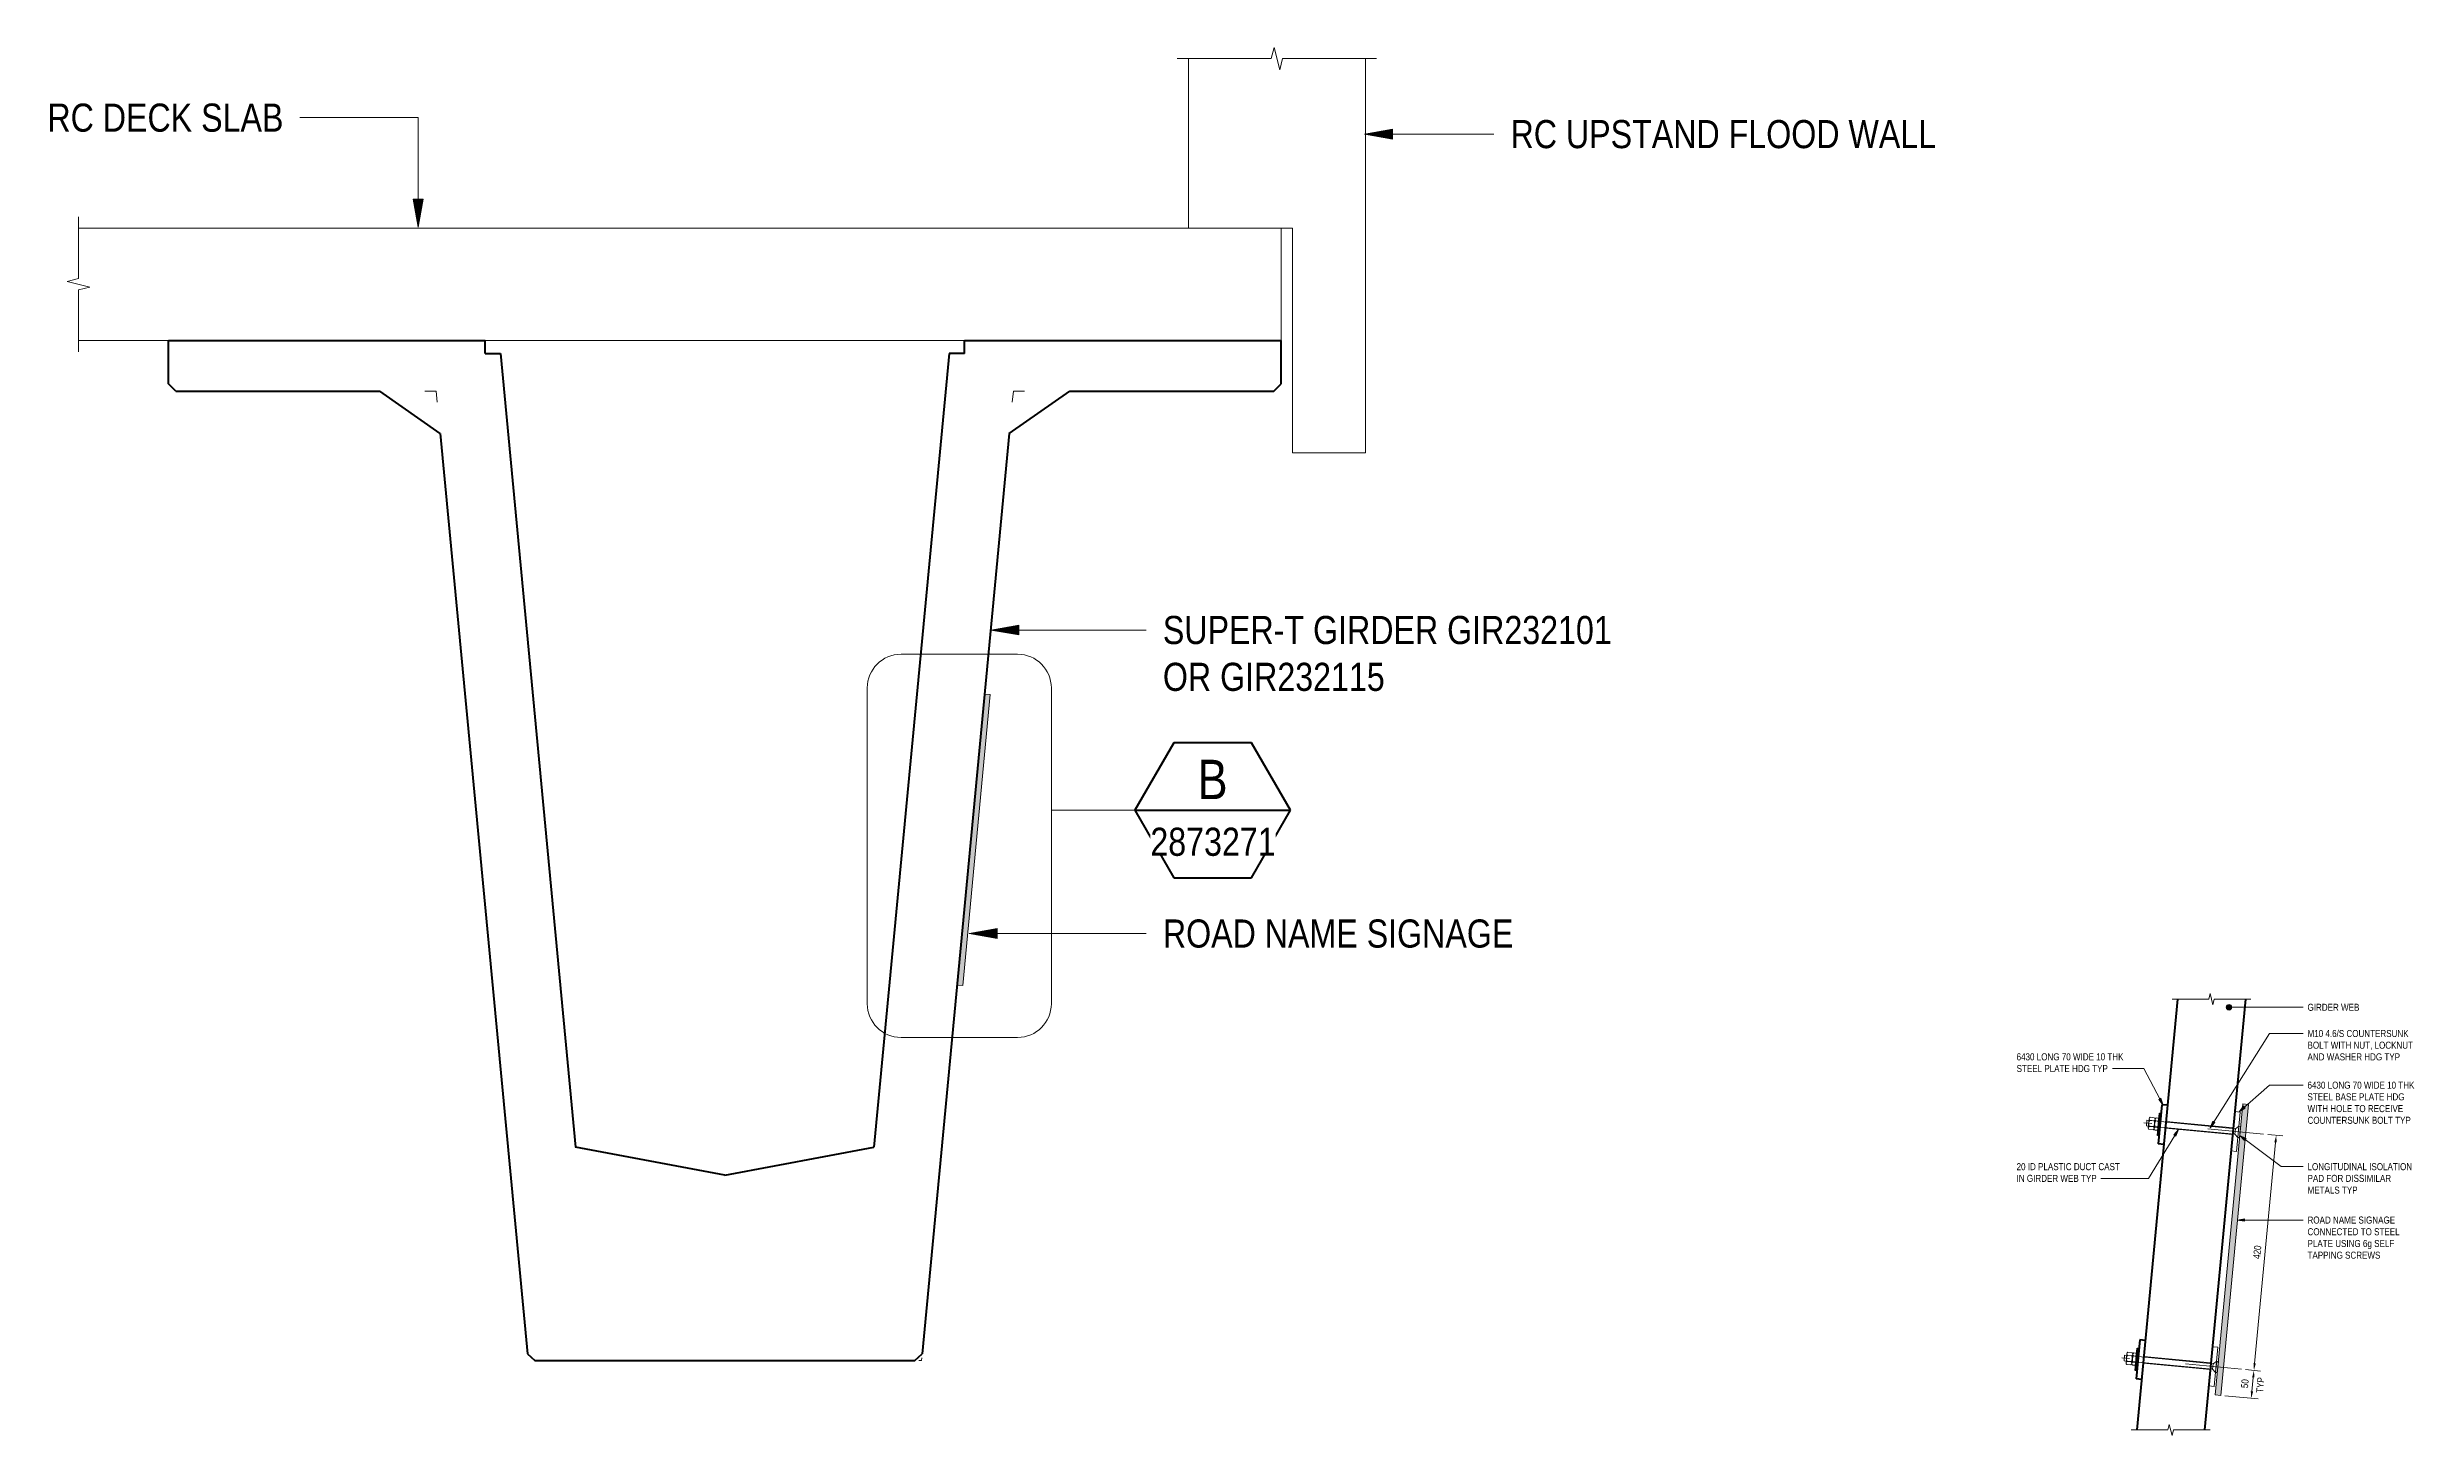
# Model space of a CAD drawing. Header units: metres. Extents: x 0.2 to 44, y 2.7 to 32.2.
# Drawn here: x 1.221 to 5.437, y 29.683 to 32.153 of the extents above; entities that cross this region are included whole.
import ezdxf

# ---------------------------------------------------------------- set-up
doc = ezdxf.new("R2010")
doc.units = ezdxf.units.M
doc.linetypes.add('JacobsCenter', pattern=[0.015, 0.009, -0.0015, 0.003, -0.0015])
doc.layers.get('Defpoints').update_dxf_attribs({"color": 41})
for name, color, linetype, lineweight in [('A-ANNO-DIMS', 7, 'Continuous', 9), ('A-ANNO-SYMB', 7, 'Continuous', 9), ('A-DETL', 7, 'Continuous', 13), ('A-DETL-GENF', 7, 'Continuous', 9), ('G-ANNO-TEXT', 7, 'Continuous', 9)]:
    doc.layers.add(name, color=color, linetype=linetype, lineweight=lineweight)
doc.styles.add('Arial Narrow_2', font='ARIALN.TTF', dxfattribs={"height": 0.07})
doc.styles.add('Arial Narrow_3', font='ARIALN.TTF', dxfattribs={"height": 0.05})
doc.styles.add('Arial Narrow_4', font='ARIALN.TTF', dxfattribs={"height": 0.0125})
doc.dimstyles.new('Dimension_Standard_O__mm_', dxfattribs={"dimscale": 0.3048, "dimtxt": 0.012793, "dimasz": 0.04101, "dimexe": 0.03937, "dimexo": 0.024606, "dimgap": 0.024606, "dimtad": 1, "dimdec": 0, "dimlfac": 1000, "dimzin": 0, "dimdsep": 46, "dimtxsty": 'Arial Narrow_4', "dimsah": 1, "dimcen": 0.09, "dimaunit": 1, "dimadec": 4, "dimazin": 0, "dimtfac": 1, "dimtdec": 4, "dimtix": 1, "dimtmove": 0, "dimatfit": 3, "dimfxl": 1, "dimtvp": 1, "dimtfill": 1, "dimtolj": 1, "dimtzin": 0, "dimlwd": 18, "dimlwe": 18, "dimarcsym": 2})

# ---------------------------------------------------------------- blocks, each defined once
blk = doc.blocks.new('1815 DEEP SUPER-T GIRDER_2D - 1815 DEEP SUPER-T GIRDER_2D-7372020-DRG-2873271 - SECTION 1')
at = {"layer": 'A-DETL-GENF', "lineweight": 50}
for p, q in [((-0.99, 0.0602), (-0.4267, 0.0602)), ((-0.99, -0.0168), (-0.99, 0.0602)), ((-0.4267, 0.037), (-0.4267, 0.0602)), ((0.4267, 0.0602), (0.99, 0.0602)), ((0.4267, 0.037), (0.4267, 0.0602)), ((0.99, -0.0168), (0.99, 0.0602)), ((-0.4267, 0.037), (-0.3993, 0.037)), ((-0.3993, 0.037), (-0.2655, -1.3748)), ((0.3993, 0.037), (0.2655, -1.3748)), ((0.4267, 0.037), (0.3993, 0.037)), ((-0.977, -0.0298), (-0.99, -0.0168)), ((-0.977, -0.0298), (-0.6139, -0.0298)), ((-0.5063, -0.1056), (-0.6139, -0.0298)), ((0.5063, -0.1056), (0.6139, -0.0298)), ((0.6139, -0.0298), (0.977, -0.0298)), ((0.977, -0.0298), (0.99, -0.0168)), ((-0.5063, -0.1056), (-0.3512, -1.7429)), ((0.5063, -0.1056), (0.3512, -1.7429)), ((0, -1.4248), (-0.2655, -1.3748)), ((0, -1.4248), (0.2655, -1.3748)), ((-0.3512, -1.7429), (-0.3381, -1.7548)), ((-0.3381, -1.7548), (0.3381, -1.7548)), ((0.3381, -1.7548), (0.3512, -1.7429))]:
    blk.add_line(p, q, dxfattribs=at)
at = {"layer": 'A-DETL-GENF', "color": 8, "true_color": 0x808080}
for p, q in [((-0.5335, -0.0298), (-0.5135, -0.0298)), ((-0.5135, -0.0298), (-0.5116, -0.0496)), ((0.5135, -0.0298), (0.5116, -0.0496)), ((0.5335, -0.0298), (0.5135, -0.0298)), ((0.3501, -1.7548), (0.3451, -1.7548)), ((0.3501, -1.7548), (0.3506, -1.7499))]:
    blk.add_line(p, q, dxfattribs=at)
blk = doc.blocks.new('CS_DET_BreakLine_ViewScale - Std Break-8445247-DRG-2873271 - SECTION 1')
at = {"layer": 'A-DETL-GENF'}
for p, q in [((0.1475, 0), (-0.02, 0)), ((0.1525, 0.02), (0.1475, 0)), ((0.1625, -0.02), (0.1525, 0.02)), ((0.1675, 0), (0.1625, -0.02)), ((0.335, 0), (0.1675, 0))]:
    blk.add_line(p, q, dxfattribs=at)
blk = doc.blocks.new('CS_DET_BreakLine_ViewScale - Std Break-8812946-DRG-2873271 - SECTION 1')
at = {"layer": 'A-DETL-GENF'}
for p, q in [((-0.02, 0), (0.09, 0)), ((0.09, 0), (0.095, -0.02)), ((0.095, -0.02), (0.105, 0.02)), ((0.105, 0.02), (0.11, 0)), ((0.11, 0), (0.22, 0))]:
    blk.add_line(p, q, dxfattribs=at)
blk = doc.blocks.new('CS_DET_BreakLine_ViewScale - Std Break-8909447-DRG-2873271 - DETAIL B')
at = {"layer": 'A-DETL-GENF'}
for p, q in [((0.0553, 0), (-0.01, 0)), ((0.0578, 0.01), (0.0553, 0)), ((0.0628, -0.01), (0.0578, 0.01)), ((0.0653, 0), (0.0628, -0.01)), ((0.1305, 0), (0.0653, 0))]:
    blk.add_line(p, q, dxfattribs=at)
blk = doc.blocks.new('CS_DET_BreakLine_ViewScale - Std Break-8909490-DRG-2873271 - DETAIL B')
at = {"layer": 'A-DETL-GENF'}
for p, q in [((0.0553, 0), (-0.01, 0)), ((0.0578, 0.01), (0.0553, 0)), ((0.0628, -0.01), (0.0578, 0.01)), ((0.0653, 0), (0.0628, -0.01)), ((0.1305, 0), (0.0653, 0))]:
    blk.add_line(p, q, dxfattribs=at)
blk = doc.blocks.new('Drafting View - SheetRef-4900799-DRG-2873271 - SECTION 1')
at = {"layer": 'A-ANNO-SYMB', "lineweight": 50}
for p, q in [((-0.00346, 0.006), (-0.00693, 0)), ((0.00346, 0.006), (-0.00346, 0.006)), ((0.00693, 0), (0.00346, 0.006)), ((-0.00693, 0), (0.00693, 0)), ((-0.00693, 0), (-0.00347, -0.006)), ((0.00346, -0.006), (0.00693, 0)), ((-0.00347, -0.006), (0.00346, -0.006))]:
    blk.add_line(p, q, dxfattribs=at)
blk = doc.blocks.new('DIMBLOCK1-DRG-2873271 - DETAIL B')
at = {"layer": 'A-ANNO-DIMS', "color": 0, "lineweight": 18, "transparency": 16777216}
for p, q in [((5.1858, 30.2046), (5.1485, 29.8113)), ((5.1721, 30.2184), (5.1989, 30.2159)), ((5.1325, 29.8003), (5.1593, 29.7977))]:
    blk.add_line(p, q, dxfattribs=at)
at = {"layer": 'A-ANNO-DIMS', "color": 0, "transparency": 16777216}
for points in [[(5.1837, 30.2048), (5.1879, 30.2044), (5.187, 30.217)], [(5.1465, 29.8115), (5.1506, 29.8111), (5.1474, 29.7989)]]:
    blk.add_solid(points, dxfattribs=at)
at = {"layer": 'Defpoints', "color": 0, "transparency": 16777216}
for p in [(5.1646, 30.2191), (5.125, 29.801), (5.1474, 29.7989)]:
    blk.add_point(p, dxfattribs=at)
at = {"layer": 'A-ANNO-DIMS', "color": 0, "lineweight": 18, "transparency": 16777216, "insert": (5.1533, 30.0092), "char_height": 0.0125, "width": 0.02851, "attachment_point": 5, "rotation": 84.5883, "style": 'Arial Narrow_4', "bg_fill": 3, "box_fill_scale": 1.1, "bg_fill_color": 256, "bg_fill_true_color": 13158600, "bg_fill_transparency": 0}
blk.add_mtext('\\A1;420', dxfattribs=at)
blk = doc.blocks.new('DIMBLOCK2-DRG-2873271 - DETAIL B')
at = {"layer": 'A-ANNO-DIMS', "color": 0, "lineweight": 18, "transparency": 16777216}
for p, q in [((5.1325, 29.8003), (5.1593, 29.7977)), ((5.1462, 29.7864), (5.1438, 29.7615)), ((5.0958, 29.7535), (5.1546, 29.748))]:
    blk.add_line(p, q, dxfattribs=at)
at = {"layer": 'A-ANNO-DIMS', "color": 0, "transparency": 16777216}
for points in [[(5.1441, 29.7866), (5.1482, 29.7862), (5.1474, 29.7989)], [(5.1417, 29.7617), (5.1459, 29.7613), (5.1426, 29.7491)]]:
    blk.add_solid(points, dxfattribs=at)
at = {"layer": 'Defpoints', "color": 0, "transparency": 16777216}
blk.add_point((5.0884, 29.7542), dxfattribs=at)
at = {"layer": 'A-ANNO-DIMS', "color": 0, "lineweight": 18, "transparency": 16777216, "insert": (5.1312, 29.7753), "char_height": 0.0125, "width": 0.033383, "attachment_point": 5, "rotation": 84.5883, "style": 'Arial Narrow_4', "bg_fill": 3, "box_fill_scale": 1.1, "bg_fill_color": 256, "bg_fill_true_color": 13158600, "bg_fill_transparency": 0}
blk.add_mtext('\\A1;50', dxfattribs=at)
at = {"layer": 'Defpoints', "color": 0, "transparency": 16777216}
blk.add_point((5.125, 29.801), dxfattribs=at)
at = {"layer": 'A-ANNO-DIMS', "color": 0, "lineweight": 18, "transparency": 16777216, "insert": (5.1587, 29.7727), "char_height": 0.0125, "width": 0.033383, "attachment_point": 5, "rotation": 84.5883, "style": 'Arial Narrow_4', "bg_fill": 3, "box_fill_scale": 1.1, "bg_fill_color": 256, "bg_fill_true_color": 13158600, "bg_fill_transparency": 0}
blk.add_mtext('\\A1;TYP', dxfattribs=at)
at = {"layer": 'Defpoints', "color": 0, "transparency": 16777216}
blk.add_point((5.1426, 29.7491), dxfattribs=at)

msp = doc.modelspace()

# ---------------------------------------------------------------- hatches: boundary and pattern name
at = {"layer": 'A-DETL-GENF', "true_color": 0xc0c0c0}
for points in [[(2.8496, 30.4835), (2.8986, 31.0012), (2.8886, 31.0021), (2.8396, 30.4844)], [(5.0884, 29.7542), (5.1374, 30.2719), (5.1274, 30.2729), (5.0784, 29.7552)]]:
    msp.add_hatch(color=9, dxfattribs=at).paths.add_polyline_path(points)
at = {"layer": 'G-ANNO-TEXT'}
for points in [[(3.5643, 31.9984), (3.6143, 31.9896), (3.6143, 32.0072)], [(1.8806, 31.8327), (1.8894, 31.8827), (1.8718, 31.8827)], [(2.8996, 31.1161), (2.9496, 31.1073), (2.9496, 31.1249)], [(2.8611, 30.5761), (2.9111, 30.5673), (2.9111, 30.5849)], [(4.9857, 30.271), (4.9818, 30.283), (4.9779, 30.281)], [(5.0692, 30.2304), (5.0778, 30.2398), (5.074, 30.2422)], [(5.1211, 30.2588), (5.1319, 30.2654), (5.129, 30.2687)], [(5.0132, 30.2274), (5.0048, 30.2179), (5.0085, 30.2156)], [(5.1221, 30.217), (5.1308, 30.2077), (5.1334, 30.2112)], [(5.1178, 30.0664), (5.1303, 30.0641), (5.1303, 30.0686)]]:
    msp.add_hatch(color=256, dxfattribs=at).paths.add_polyline_path(points)
h = msp.add_hatch(color=256, dxfattribs=at)
edge = h.paths.add_edge_path()
edge.add_arc((5.103, 30.4449), 0.005, 0, 360)

# ---------------------------------------------------------------- linework, layer by layer
at = {"layer": 'A-ANNO-SYMB', "lineweight": 18}
for p, q in [((2.9473, 31.073), (2.7398, 31.073)), ((2.6798, 31.013), (2.6798, 30.4513)), ((3.0073, 30.4513), (3.0073, 31.013)), ((3.0073, 30.7953), (3.1559, 30.7953)), ((2.7398, 30.3913), (2.9473, 30.3913))]:
    msp.add_line(p, q, dxfattribs=at)
for centre, start, end in [((2.7398, 31.013), 90, 180), ((2.9473, 31.013), 0, 90), ((2.7398, 30.4513), 180, 270), ((2.9473, 30.4513), 270, 0)]:
    msp.add_arc(centre, 0.06, start, end, dxfattribs=at)
at = {"layer": 'A-DETL', "lineweight": 18}
for p, q in [((3.2512, 32.1327), (3.2512, 31.8312)), ((3.5662, 32.1327), (3.5662, 31.4312)), ((1.2762, 31.8312), (3.4162, 31.8312)), ((3.2512, 31.8312), (3.4362, 31.8312)), ((3.4162, 31.8312), (3.4162, 31.6312)), ((3.4362, 31.8312), (3.4362, 31.4312)), ((1.2762, 31.6312), (3.4162, 31.6312)), ((3.4362, 31.4312), (3.5662, 31.4312))]:
    msp.add_line(p, q, dxfattribs=at)
at = {"layer": 'A-DETL', "lineweight": 9}
for p, q in [((2.8886, 31.0021), (2.8396, 30.4844)), ((2.8496, 30.4835), (2.8986, 31.0012)), ((2.8496, 30.4835), (2.8986, 31.0012)), ((2.8886, 31.0021), (2.8986, 31.0012)), ((2.8986, 31.0012), (2.8886, 31.0021)), ((2.8396, 30.4844), (2.8496, 30.4835)), ((2.8396, 30.4844), (2.8496, 30.4835)), ((5.1274, 30.2729), (5.0784, 29.7552)), ((5.0884, 29.7542), (5.1374, 30.2719)), ((5.0884, 29.7542), (5.1374, 30.2719)), ((5.1274, 30.2729), (5.1374, 30.2719)), ((5.1374, 30.2719), (5.1274, 30.2729)), ((4.9609, 30.2466), (4.9593, 30.2303)), ((4.9611, 30.2329), (4.9686, 30.2322)), ((4.9621, 30.2438), (4.9696, 30.243)), ((4.9626, 30.2492), (4.9701, 30.2485)), ((4.9714, 30.2456), (4.9698, 30.2293)), ((4.9698, 30.2293), (4.9714, 30.2456)), ((4.9716, 30.2319), (4.9754, 30.2316)), ((4.9726, 30.2428), (4.9764, 30.2424)), ((4.9731, 30.2482), (4.9769, 30.2479)), ((4.9766, 30.2287), (4.9782, 30.245)), ((5.1092, 30.2183), (4.9898, 30.2297)), ((5.1104, 30.2303), (4.9909, 30.2416)), ((4.9606, 30.2275), (4.9681, 30.2268)), ((4.9711, 30.2265), (4.9749, 30.2261)), ((4.9212, 29.8285), (4.9197, 29.8122)), ((4.9209, 29.8094), (4.9285, 29.8086)), ((4.9215, 29.8148), (4.929, 29.8141)), ((4.9225, 29.8256), (4.93, 29.8249)), ((4.923, 29.8311), (4.9305, 29.8303)), ((4.9318, 29.8275), (4.9302, 29.8112)), ((4.9302, 29.8112), (4.9318, 29.8275)), ((4.9315, 29.8084), (4.9352, 29.808)), ((4.932, 29.8138), (4.9358, 29.8134)), ((4.933, 29.8247), (4.9368, 29.8243)), ((4.9335, 29.8301), (4.9373, 29.8297)), ((4.937, 29.8106), (4.9385, 29.8269)), ((5.0696, 29.8002), (4.9501, 29.8115)), ((5.0707, 29.8122), (4.9513, 29.8235)), ((5.0784, 29.7552), (5.0884, 29.7542)), ((5.0784, 29.7552), (5.0884, 29.7542))]:
    msp.add_line(p, q, dxfattribs=at)
at = {"layer": 'A-DETL', "lineweight": 50}
for p, q in [((5.0115, 30.4594), (4.9389, 29.6929)), ((5.1321, 30.4594), (5.0594, 29.6929)), ((4.9793, 30.2568), (4.9755, 30.2169)), ((4.9837, 30.2714), (4.9771, 30.2017)), ((4.9936, 30.2705), (4.9837, 30.2714)), ((4.987, 30.2008), (4.9771, 30.2017)), ((4.9441, 29.8533), (4.9375, 29.7836)), ((4.954, 29.8523), (4.9441, 29.8533)), ((4.9397, 29.8386), (4.9359, 29.7988)), ((4.9474, 29.7827), (4.9375, 29.7836))]:
    msp.add_line(p, q, dxfattribs=at)
at = {"layer": 'A-DETL', "linetype": 'JacobsCenter', "lineweight": 9}
for p, q in [((5.1646, 30.2191), (4.9516, 30.2393)), ((4.9823, 30.2565), (4.9793, 30.2568)), ((4.9785, 30.2167), (4.9755, 30.2169)), ((5.125, 29.801), (4.912, 29.8212)), ((4.9426, 29.8384), (4.9397, 29.8386)), ((4.9389, 29.7985), (4.9359, 29.7988))]:
    msp.add_line(p, q, dxfattribs=at)
at = {"layer": 'A-DETL'}
for p, q in [((4.9568, 30.2439), (4.9559, 30.2339)), ((5.1135, 30.219), (4.9559, 30.2339)), ((5.1144, 30.2289), (4.9568, 30.2439)), ((5.123, 30.2582), (5.1131, 30.2592)), ((5.1207, 30.2333), (5.1144, 30.2289)), ((5.123, 30.258), (5.1164, 30.1883)), ((5.1207, 30.2333), (5.1188, 30.2134)), ((5.1237, 30.233), (5.1207, 30.2333)), ((5.1237, 30.233), (5.1218, 30.2131)), ((5.1164, 30.1885), (5.1065, 30.1895)), ((5.1188, 30.2134), (5.1134, 30.219)), ((5.1144, 30.2289), (5.1135, 30.219)), ((5.1188, 30.2134), (5.1218, 30.2131)), ((4.9172, 29.8257), (4.9163, 29.8158)), ((5.0739, 29.8008), (4.9163, 29.8158)), ((5.0748, 29.8108), (4.9172, 29.8257)), ((5.0834, 29.8401), (5.0735, 29.841)), ((5.0748, 29.8108), (5.0739, 29.8008)), ((5.0811, 29.8152), (5.0748, 29.8108)), ((5.0834, 29.8401), (5.0768, 29.7704)), ((5.0811, 29.8152), (5.0792, 29.7953)), ((5.0841, 29.8149), (5.0811, 29.8152)), ((5.0841, 29.8149), (5.0822, 29.795)), ((5.0768, 29.7704), (5.0669, 29.7713)), ((5.0792, 29.7953), (5.0738, 29.8008)), ((5.0792, 29.7953), (5.0822, 29.795))]:
    msp.add_line(p, q, dxfattribs=at)
at = {"layer": 'A-DETL', "lineweight": 9}
for centre, radius, start, end in [((4.9625, 30.23), 0.00322, 116.7239, 232.4528), ((4.97, 30.2375), 0.0101, 141.7968, 207.3799), ((4.9641, 30.2463), 0.00322, 116.723, 232.4538), ((4.9666, 30.2296), 0.00322, 296.7239, 52.4528), ((4.96, 30.2385), 0.0106, 323.6884, 25.4883), ((4.9682, 30.2459), 0.00322, 296.723, 52.4538), ((4.9731, 30.2291), 0.00322, 116.7239, 232.4528), ((4.9812, 30.2365), 0.0106, 143.6892, 205.4875), ((4.9746, 30.2453), 0.00322, 116.723, 232.4538), ((4.9734, 30.229), 0.00322, 296.7239, 52.4528), ((4.9668, 30.2379), 0.0106, 323.6884, 25.4883), ((4.975, 30.2453), 0.00322, 296.723, 52.4538), ((4.9229, 29.8119), 0.00322, 116.7239, 232.4528), ((4.9304, 29.8194), 0.0101, 141.7968, 207.3799), ((4.9245, 29.8282), 0.00322, 116.723, 232.4538), ((4.927, 29.8115), 0.00322, 296.7239, 52.4528), ((4.9204, 29.8204), 0.0106, 323.6884, 25.4883), ((4.9286, 29.8278), 0.00322, 296.723, 52.4538), ((4.9334, 29.8109), 0.00322, 116.7239, 232.4528), ((4.9416, 29.8184), 0.0106, 143.6892, 205.4875), ((4.935, 29.8272), 0.00322, 116.723, 232.4538), ((4.9338, 29.8109), 0.00322, 296.7239, 52.4528), ((4.9272, 29.8197), 0.0106, 323.6884, 25.4883), ((4.9353, 29.8272), 0.00322, 296.723, 52.4538)]:
    msp.add_arc(centre, radius, start, end, dxfattribs=at)
at = {"layer": 'G-ANNO-TEXT'}
for p, q in [((1.6714, 32.0277), (1.6701, 32.0277)), ((1.8806, 32.0277), (1.6714, 32.0277)), ((1.8806, 31.8327), (1.8806, 32.0277)), ((3.6143, 32.0072), (3.5643, 31.9984)), ((3.6143, 31.9896), (3.6143, 32.0072)), ((3.5643, 31.9984), (3.6143, 31.9896)), ((3.5643, 31.9984), (3.7945, 31.9984)), ((1.8894, 31.8827), (1.8718, 31.8827)), ((1.8718, 31.8827), (1.8806, 31.8327)), ((1.8806, 31.8327), (1.8894, 31.8827)), ((2.9496, 31.1249), (2.8996, 31.1161)), ((2.8996, 31.1161), (2.9496, 31.1073)), ((2.8996, 31.1161), (3.1758, 31.1161)), ((2.9496, 31.1073), (2.9496, 31.1249)), ((2.9111, 30.5849), (2.8611, 30.5761)), ((2.8611, 30.5761), (2.9111, 30.5673)), ((2.8611, 30.5761), (3.1758, 30.5761)), ((2.9111, 30.5673), (2.9111, 30.5849)), ((5.103, 30.4449), (5.2352, 30.4449)), ((5.0692, 30.2304), (5.1749, 30.3983)), ((5.1749, 30.3983), (5.2352, 30.3983)), ((4.9293, 30.3359), (4.8956, 30.3359)), ((4.9512, 30.3359), (4.9293, 30.3359)), ((4.9857, 30.271), (4.9512, 30.3359)), ((4.9818, 30.283), (4.9779, 30.281)), ((4.9779, 30.281), (4.9857, 30.271)), ((4.9857, 30.271), (4.9818, 30.283)), ((5.1211, 30.2588), (5.1749, 30.3064)), ((5.1749, 30.3064), (5.2352, 30.3064)), ((5.074, 30.2422), (5.0692, 30.2304)), ((5.0692, 30.2304), (5.0778, 30.2398)), ((5.0778, 30.2398), (5.074, 30.2422)), ((5.129, 30.2687), (5.1211, 30.2588)), ((5.1211, 30.2588), (5.1319, 30.2654)), ((5.1319, 30.2654), (5.129, 30.2687)), ((5.0132, 30.2274), (4.9595, 30.1405)), ((5.0132, 30.2274), (5.0048, 30.2179)), ((5.0048, 30.2179), (5.0085, 30.2156)), ((5.0085, 30.2156), (5.0132, 30.2274)), ((5.1221, 30.217), (5.1308, 30.2077)), ((5.1334, 30.2112), (5.1221, 30.217)), ((5.1221, 30.217), (5.1957, 30.1614)), ((5.1308, 30.2077), (5.1334, 30.2112)), ((5.1957, 30.1614), (5.2352, 30.1614)), ((4.9293, 30.1405), (4.8751, 30.1405)), ((4.9595, 30.1405), (4.9293, 30.1405))]:
    msp.add_line(p, q, dxfattribs=at)
msp.add_circle((5.103, 30.4449), 0.005, dxfattribs=at)

# ---------------------------------------------------------------- block references
at = {"layer": 'A-ANNO-SYMB', "lineweight": 50, "xscale": 19.99999999999999, "yscale": 19.99999999999999, "zscale": 19.99999999999999}
msp.add_blockref('Drafting View - SheetRef-4900799-DRG-2873271 - SECTION 1', (3.2944, 30.7953), dxfattribs=at)
at = {"layer": 'A-DETL-GENF'}
for name, p, rotation in [('CS_DET_BreakLine_ViewScale - Std Break-8445247-DRG-2873271 - SECTION 1', (3.5662, 32.1327), 180), ('CS_DET_BreakLine_ViewScale - Std Break-8812946-DRG-2873271 - SECTION 1', (1.2762, 31.6312), 89.99999999999984), ('CS_DET_BreakLine_ViewScale - Std Break-8909447-DRG-2873271 - DETAIL B', (5.1321, 30.4594), 180)]:
    msp.add_blockref(name, p, dxfattribs=dict(at, rotation=rotation))
at = {"layer": 'A-DETL-GENF', "color": 8, "true_color": 0x808080}
msp.add_blockref('1815 DEEP SUPER-T GIRDER_2D - 1815 DEEP SUPER-T GIRDER_2D-7372020-DRG-2873271 - SECTION 1', (2.4262, 31.5711), dxfattribs=at)
at = {"layer": 'A-DETL-GENF'}
msp.add_blockref('CS_DET_BreakLine_ViewScale - Std Break-8909490-DRG-2873271 - DETAIL B', (4.9389, 29.6929), dxfattribs=at)

# ---------------------------------------------------------------- texts
at = {"layer": 'G-ANNO-TEXT', "char_height": 0.05, "attachment_point": 1, "style": 'Arial Narrow_3', "bg_fill": 3, "box_fill_scale": 1, "bg_fill_color": 256, "bg_fill_transparency": 0}
for s, insert in [('RC DECK SLAB', (1.2208, 32.0527)), ('RC UPSTAND FLOOD WALL', (3.8245, 32.0234))]:
    msp.add_mtext(s, dxfattribs=dict(at, insert=insert))

# ---------------------------------------------------------------- next in the draw order: texts
at = {"layer": 'A-ANNO-SYMB', "insert": (3.2675, 30.8852), "char_height": 0.07, "attachment_point": 1, "style": 'Arial Narrow_2', "bg_fill": 3, "box_fill_scale": 1, "bg_fill_color": 256, "bg_fill_transparency": 0}
msp.add_mtext('B', dxfattribs=at)
at = {"layer": 'A-ANNO-SYMB', "insert": (3.1835, 30.7644), "char_height": 0.05, "attachment_point": 1, "style": 'Arial Narrow_3', "bg_fill": 3, "box_fill_scale": 1, "bg_fill_color": 256, "bg_fill_true_color": 13158600, "bg_fill_transparency": 0}
msp.add_mtext('2873271', dxfattribs=at)
at = {"layer": 'G-ANNO-TEXT', "attachment_point": 1, "bg_fill": 3, "box_fill_scale": 1, "bg_fill_color": 256, "bg_fill_transparency": 0}
for s, insert, char_height, style in [('SUPER-T GIRDER GIR232101 ', (3.2058, 31.1411), 0.05, 'Arial Narrow_3'), ('OR GIR232115', (3.2058, 31.0578), 0.05, 'Arial Narrow_3'), ('ROAD NAME SIGNAGE', (3.2058, 30.6011), 0.05, 'Arial Narrow_3'), ('GIRDER WEB', (5.2427, 30.4511), 0.0125, 'Arial Narrow_4'), ('M10 4.6/S COUNTERSUNK ', (5.2427, 30.4045), 0.0125, 'Arial Narrow_4'), ('6430 LONG 70 WIDE 10 THK ', (4.725, 30.363), 0.0125, 'Arial Narrow_4'), ('6430 LONG 70 WIDE 10 THK ', (5.2427, 30.3126), 0.0125, 'Arial Narrow_4'), ('20 ID PLASTIC DUCT CAST ', (4.725, 30.1676), 0.0125, 'Arial Narrow_4'), ('LONGITUDINAL ISOLATION ', (5.2427, 30.1676), 0.0125, 'Arial Narrow_4')]:
    msp.add_mtext(s, dxfattribs=dict(at, insert=insert, char_height=char_height, style=style))

# ---------------------------------------------------------------- next in the draw order: dimensions: what is measured, and where the dimension line sits
at = {"layer": 'A-ANNO-DIMS', "lineweight": 18}
dim = msp.add_linear_dim(base=(5.1474, 29.7989), p1=(5.1646, 30.2191), p2=(5.125, 29.801), angle=84.5883, dimstyle='Dimension_Standard_O__mm_', override={"dimpost": '<>', "dimfxl": 0.42}, dxfattribs=at)
dim.commit()
dim.dimension.update_dxf_attribs({"geometry": 'DIMBLOCK1-DRG-2873271 - DETAIL B', "text_midpoint": (5.1533, 30.0092)})

# ---------------------------------------------------------------- next in the draw order: linework, layer by layer
at = {"layer": 'G-ANNO-TEXT'}
for p, q in [((5.1303, 30.0686), (5.1178, 30.0664)), ((5.1178, 30.0664), (5.1303, 30.0641)), ((5.1178, 30.0664), (5.2352, 30.0664)), ((5.1303, 30.0641), (5.1303, 30.0686))]:
    msp.add_line(p, q, dxfattribs=at)

# ---------------------------------------------------------------- next in the draw order: texts
at = {"layer": 'G-ANNO-TEXT', "char_height": 0.0125, "attachment_point": 1, "style": 'Arial Narrow_4', "bg_fill": 3, "box_fill_scale": 1, "bg_fill_color": 256, "bg_fill_transparency": 0}
for s, insert in [('BOLT WITH NUT, LOCKNUT ', (5.2427, 30.3837)), ('STEEL PLATE HDG TYP', (4.725, 30.3422)), ('STEEL BASE PLATE HDG ', (5.2427, 30.2918)), ('IN GIRDER WEB TYP', (4.725, 30.1468)), ('PAD FOR DISSIMILAR ', (5.2427, 30.1468))]:
    msp.add_mtext(s, dxfattribs=dict(at, insert=insert))

# ---------------------------------------------------------------- next in the draw order: dimensions: what is measured, and where the dimension line sits
at = {"layer": 'A-ANNO-DIMS', "lineweight": 18}
dim = msp.add_linear_dim(base=(5.1426, 29.7491), p1=(5.125, 29.801), p2=(5.0884, 29.7542), angle=84.5883, text='<>\\XTYP', dimstyle='Dimension_Standard_O__mm_', override={"dimpost": '<>', "dimfxl": 0.059408}, dxfattribs=at)
dim.commit()
dim.dimension.update_dxf_attribs({"geometry": 'DIMBLOCK2-DRG-2873271 - DETAIL B', "text_midpoint": (5.145, 29.774)})

# ---------------------------------------------------------------- next in the draw order: texts
at = {"layer": 'G-ANNO-TEXT', "char_height": 0.0125, "attachment_point": 1, "style": 'Arial Narrow_4', "bg_fill": 3, "box_fill_scale": 1, "bg_fill_color": 256, "bg_fill_transparency": 0}
for s, insert in [('AND WASHER HDG TYP', (5.2427, 30.3629)), ('WITH HOLE TO RECEIVE ', (5.2427, 30.2709)), ('METALS TYP', (5.2427, 30.1259)), ('ROAD NAME SIGNAGE ', (5.2427, 30.0726))]:
    msp.add_mtext(s, dxfattribs=dict(at, insert=insert))

# ---------------------------------------------------------------- next in the draw order: texts
for s, insert in [('COUNTERSUNK BOLT TYP', (5.2427, 30.2501)), ('CONNECTED TO STEEL ', (5.2427, 30.0518))]:
    msp.add_mtext(s, dxfattribs=dict(at, insert=insert))

# ---------------------------------------------------------------- next in the draw order: texts
at = {"layer": 'G-ANNO-TEXT', "insert": (5.2427, 30.0309), "char_height": 0.0125, "attachment_point": 1, "style": 'Arial Narrow_4', "bg_fill": 3, "box_fill_scale": 1, "bg_fill_color": 256, "bg_fill_transparency": 0}
msp.add_mtext('PLATE USING 6g SELF ', dxfattribs=at)

# ---------------------------------------------------------------- next in the draw order: texts
at = {"layer": 'G-ANNO-TEXT', "insert": (5.2427, 30.0101), "char_height": 0.0125, "attachment_point": 1, "style": 'Arial Narrow_4', "bg_fill": 3, "box_fill_scale": 1, "bg_fill_color": 256, "bg_fill_transparency": 0}
msp.add_mtext('TAPPING SCREWS', dxfattribs=at)

doc.saveas('drawing.dxf')
